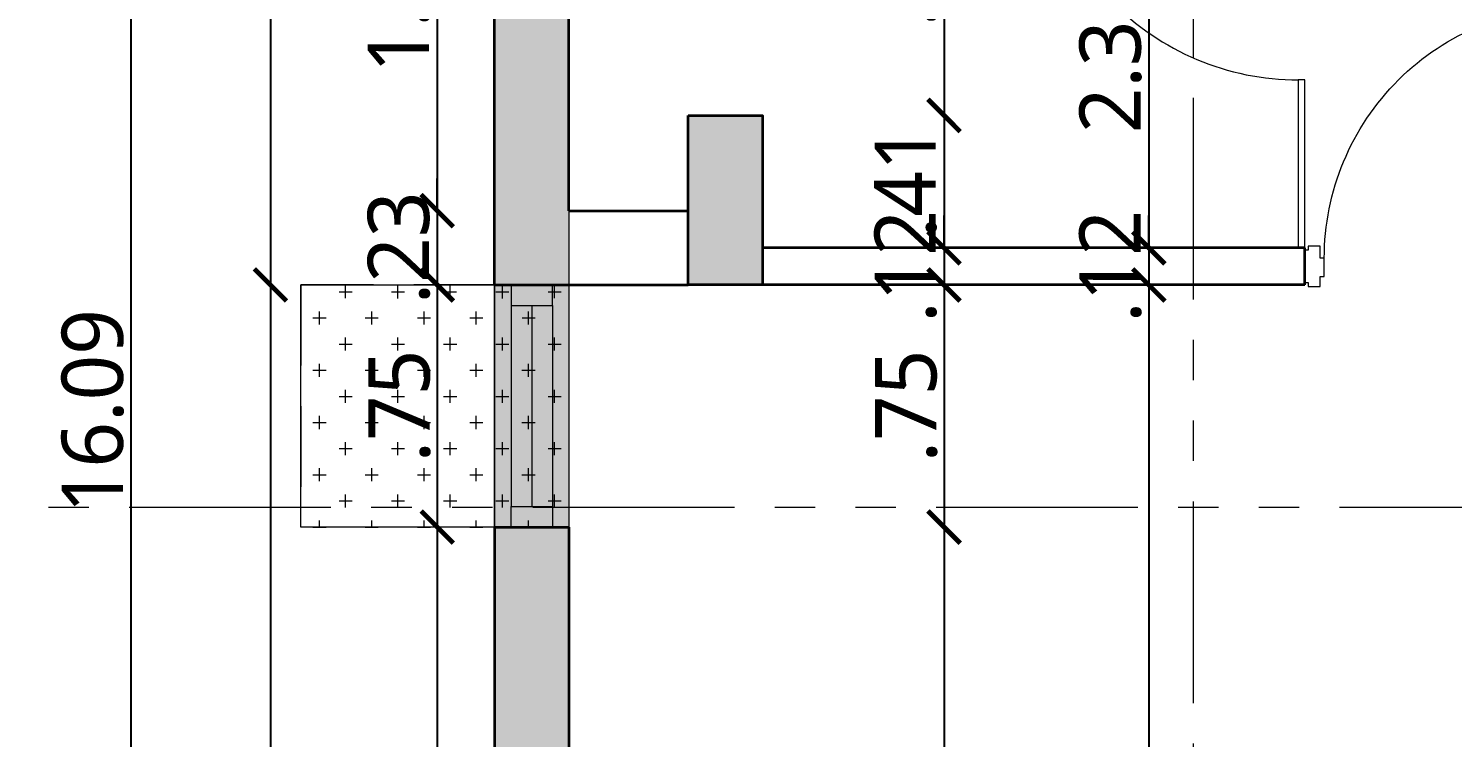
# Model space of a CAD drawing. Extents: x 2450 to 2649, y -7 to 131.
# Drawn here: x 2453.138 to 2457.551, y 62.703 to 64.899 of the extents above; entities that cross this region are included whole.
import ezdxf

# ---------------------------------------------------------------- set-up
doc = ezdxf.new("R2010")
doc.units = 0
doc.header["$MEASUREMENT"] = 0
doc.header["$PDMODE"] = 34
doc.linetypes.add('HIDDEN', pattern=[0.375, 0.25, -0.125])
doc.linetypes.add('PHANTOM2', pattern=[1.25, 0.625, -0.125, 0.125, -0.125, 0.125, -0.125])
for name, color, linetype, lineweight in [('COLUMN', 5, 'Continuous', 35), ('DOOR-WINDOW', 35, 'Continuous', 13), ('DROP', 35, 'Continuous', 13), ('H-3', 185, 'Continuous', 0), ('SECTION LINE', 3, 'PHANTOM2', 5), ('WALL', 30, 'Continuous', 35), ('WINDOW-LINE', 25, 'Continuous', 9)]:
    doc.layers.add(name, color=color, linetype=linetype, lineweight=lineweight)
for name, color, linetype, lineweight, true_color in [('COULMN HATCH', 7, 'Continuous', 13, 0xadadad), ('HEATCH LINTELLVL', 7, 'Continuous', 9, 0xcb95cb), ('INTERIOR', 7, 'Continuous', 9, 0x878b6f), ('R.C.C PROJATION', 7, 'HIDDEN', 13, 0xa32900), ('WORKING DIM', 7, 'Continuous', 15, 0x292929)]:
    doc.layers.add(name, color=color, linetype=linetype, lineweight=lineweight, true_color=true_color)
doc.styles.get("Standard").update_dxf_attribs({"font": 'malgunsl.ttf'})
doc.dimstyles.new('R07', dxfattribs={"dimtxt": 0.19, "dimasz": 0.1, "dimexe": 0.18, "dimexo": 0.0625, "dimgap": 0.02, "dimtad": 1, "dimzin": 4, "dimdsep": 46, "dimtxsty": 'Standard', "dimblk": 'ARCHTICK', "dimcen": 0, "dimse1": 1, "dimse2": 1, "dimclrd": 256, "dimclre": 48, "dimclrt": 256, "dimadec": 0, "dimazin": 0, "dimtm": 1e-09, "dimtfac": 1, "dimtix": 1, "dimtmove": 1, "dimatfit": 3, "dimfxl": 0.18, "dimtolj": 1, "dimtzin": 0, "dimlwe": 15, "dimarcsym": 0})

# ---------------------------------------------------------------- blocks, each defined once
blk = doc.blocks.new('*U76')
at = {"layer": 'WINDOW-LINE'}
for p, q in [((175536.9, -38729.38), (175536.9, -38700.03)), ((175545.9, -38729.38), (175545.9, -38700.03))]:
    blk.add_line(p, q, dxfattribs=at)
at = {"layer": 'WINDOW-LINE', "color": 35, "true_color": 0x9d754d}
for p, q in [((175538.9, -38726.88), (175538.9, -38702.53)), ((175543.9, -38726.88), (175543.9, -38702.53))]:
    blk.add_line(p, q, dxfattribs=at)
at = {"layer": 'WINDOW-LINE', "color": 4, "true_color": 0x24ffff}
blk.add_line((175541.4, -38726.88), (175541.4, -38702.53), dxfattribs=at)
at = {"layer": 'WINDOW-LINE'}
for points in [[(175536.9, -38700.03), (175545.9, -38700.03), (175545.9, -38700.03), (175536.9, -38700.03)], [(175536.9, -38729.38), (175545.9, -38729.38), (175545.9, -38729.38), (175536.9, -38729.38)]]:
    blk.add_lwpolyline(points, close=True, dxfattribs=at)
at = {"layer": 'WINDOW-LINE', "color": 35, "true_color": 0x9d754d}
for points in [[(175538.9, -38700.03), (175543.9, -38700.03), (175543.9, -38702.53), (175538.9, -38702.53)], [(175538.9, -38729.38), (175543.9, -38729.38), (175543.9, -38726.88), (175538.9, -38726.88)]]:
    blk.add_lwpolyline(points, close=True, dxfattribs=at)
blk = doc.blocks.new('_ArchTick')
at = {"color": 0, "linetype": 'ByBlock', "const_width": 0.15}
blk.add_lwpolyline([(-0.5, -0.5), (0.5, 0.5)], dxfattribs=at)
blk = doc.blocks.new('*D3872')
at = {"layer": 'DEFPOINTS', "color": 0, "transparency": 16777216}
for p in [(2454.8128, 65.6796), (2454.4048, 64.3346), (2454.8128, 64.3346)]:
    blk.add_point(p, dxfattribs=at)
at = {"layer": 'WORKING DIM', "lineweight": -2, "transparency": 16777216}
blk.add_line((2454.4048, 65.6796), (2454.4048, 64.3346), dxfattribs=at)
at = {"layer": 'WORKING DIM', "lineweight": -2, "transparency": 16777216, "xscale": 0.1, "yscale": 0.1, "zscale": 0.1}
for p, rotation in [((2454.4048, 65.6796), 90), ((2454.4048, 64.3346), 270)]:
    blk.add_blockref('_ArchTick', p, dxfattribs=dict(at, rotation=rotation))
at = {"layer": 'WORKING DIM', "transparency": 16777216, "insert": (2454.286, 65.0071), "char_height": 0.19, "attachment_point": 5, "rotation": 90}
blk.add_mtext('\\A1;1.35', dxfattribs=at)
blk = doc.blocks.new('*D3873')
at = {"layer": 'DEFPOINTS', "color": 0, "transparency": 16777216}
for p in [(2454.8128, 64.3346), (2454.4048, 64.1046), (2454.8128, 64.1046)]:
    blk.add_point(p, dxfattribs=at)
at = {"layer": 'WORKING DIM', "lineweight": -2, "transparency": 16777216}
for p, q in [((2454.4048, 64.3346), (2454.4048, 64.4346)), ((2454.4048, 64.3346), (2454.4048, 64.1046)), ((2454.4048, 64.1046), (2454.4048, 64.0046))]:
    blk.add_line(p, q, dxfattribs=at)
at = {"layer": 'WORKING DIM', "lineweight": -2, "transparency": 16777216, "xscale": 0.1, "yscale": 0.1, "zscale": 0.1}
for p, rotation in [((2454.4048, 64.3346), 270), ((2454.4048, 64.1046), 90)]:
    blk.add_blockref('_ArchTick', p, dxfattribs=dict(at, rotation=rotation))
at = {"layer": 'WORKING DIM', "transparency": 16777216, "insert": (2454.2865, 64.2196), "char_height": 0.19, "attachment_point": 5, "rotation": 90}
blk.add_mtext('\\A1;.23', dxfattribs=at)
blk = doc.blocks.new('*D3874')
at = {"layer": 'DEFPOINTS', "color": 0, "transparency": 16777216}
for p in [(2454.8128, 64.1046), (2454.4048, 63.3546), (2455.1828, 63.3546)]:
    blk.add_point(p, dxfattribs=at)
at = {"layer": 'WORKING DIM', "lineweight": -2, "transparency": 16777216}
blk.add_line((2454.4048, 64.1046), (2454.4048, 63.3546), dxfattribs=at)
at = {"layer": 'WORKING DIM', "lineweight": -2, "transparency": 16777216, "xscale": 0.1, "yscale": 0.1, "zscale": 0.1}
for p, rotation in [((2454.4048, 64.1046), 90), ((2454.4048, 63.3546), 270)]:
    blk.add_blockref('_ArchTick', p, dxfattribs=dict(at, rotation=rotation))
at = {"layer": 'WORKING DIM', "transparency": 16777216, "insert": (2454.2882, 63.7296), "char_height": 0.19, "attachment_point": 5, "rotation": 90}
blk.add_mtext('\\A1;.75', dxfattribs=at)
blk = doc.blocks.new('*D3875')
at = {"layer": 'DEFPOINTS', "color": 0, "transparency": 16777216}
for p in [(2454.6978, 63.3546), (2454.4048, 59.8546), (2455.1828, 59.8546)]:
    blk.add_point(p, dxfattribs=at)
at = {"layer": 'WORKING DIM', "lineweight": -2, "transparency": 16777216}
blk.add_line((2454.4048, 63.3546), (2454.4048, 59.8546), dxfattribs=at)
at = {"layer": 'WORKING DIM', "lineweight": -2, "transparency": 16777216, "xscale": 0.1, "yscale": 0.1, "zscale": 0.1}
for p, rotation in [((2454.4048, 63.3546), 90), ((2454.4048, 59.8546), 270)]:
    blk.add_blockref('_ArchTick', p, dxfattribs=dict(at, rotation=rotation))
at = {"layer": 'WORKING DIM', "transparency": 16777216, "insert": (2454.2865, 61.6046), "char_height": 0.19, "attachment_point": 5, "rotation": 90}
blk.add_mtext('\\A1;3.50', dxfattribs=at)
blk = doc.blocks.new('*D3881')
at = {"layer": 'DEFPOINTS', "color": 0, "transparency": 16777216}
for p in [(2454.9403, 66.6796), (2453.888, 64.1046), (2454.9403, 64.1046)]:
    blk.add_point(p, dxfattribs=at)
at = {"layer": 'WORKING DIM', "lineweight": -2, "transparency": 16777216}
blk.add_line((2453.888, 66.6796), (2453.888, 64.1046), dxfattribs=at)
at = {"layer": 'WORKING DIM', "lineweight": -2, "transparency": 16777216, "xscale": 0.1, "yscale": 0.1, "zscale": 0.1}
for p, rotation in [((2453.888, 66.6796), 90), ((2453.888, 64.1046), 270)]:
    blk.add_blockref('_ArchTick', p, dxfattribs=dict(at, rotation=rotation))
at = {"layer": 'WORKING DIM', "transparency": 16777216, "insert": (2453.7697, 65.3921), "char_height": 0.19, "attachment_point": 5, "rotation": 90}
blk.add_mtext('\\A1;2.58', dxfattribs=at)
blk = doc.blocks.new('*D3882')
at = {"layer": 'DEFPOINTS', "color": 0, "transparency": 16777216}
for p in [(2454.9403, 64.1046), (2453.888, 59.6246), (2455.4828, 59.6246)]:
    blk.add_point(p, dxfattribs=at)
at = {"layer": 'WORKING DIM', "lineweight": -2, "transparency": 16777216}
blk.add_line((2453.888, 64.1046), (2453.888, 59.6246), dxfattribs=at)
at = {"layer": 'WORKING DIM', "lineweight": -2, "transparency": 16777216, "xscale": 0.1, "yscale": 0.1, "zscale": 0.1}
for p, rotation in [((2453.888, 64.1046), 90), ((2453.888, 59.6246), 270)]:
    blk.add_blockref('_ArchTick', p, dxfattribs=dict(at, rotation=rotation))
at = {"layer": 'WORKING DIM', "transparency": 16777216, "insert": (2453.7697, 61.8646), "char_height": 0.19, "attachment_point": 5, "rotation": 90}
blk.add_mtext('\\A1;4.48', dxfattribs=at)
blk = doc.blocks.new('*D3922')
at = {"layer": 'DEFPOINTS', "color": 0, "transparency": 16777216}
for p in [(2455.4952, 65.5296), (2455.4128, 64.6296), (2455.9751, 64.6296)]:
    blk.add_point(p, dxfattribs=at)
at = {"layer": 'WORKING DIM', "lineweight": -2, "transparency": 16777216}
blk.add_line((2455.9751, 65.5296), (2455.9751, 64.6296), dxfattribs=at)
at = {"layer": 'WORKING DIM', "lineweight": -2, "transparency": 16777216, "xscale": 0.1, "yscale": 0.1, "zscale": 0.1}
for p, rotation in [((2455.9751, 65.5296), 90), ((2455.9751, 64.6296), 270)]:
    blk.add_blockref('_ArchTick', p, dxfattribs=dict(at, rotation=rotation))
at = {"layer": 'WORKING DIM', "transparency": 16777216, "insert": (2455.8568, 65.0796), "char_height": 0.19, "attachment_point": 5, "rotation": 90}
blk.add_mtext('\\A1;.90', dxfattribs=at)
blk = doc.blocks.new('*D3923')
at = {"layer": 'DEFPOINTS', "color": 0, "transparency": 16777216}
for p in [(2455.4128, 64.6296), (2455.4128, 64.2196), (2455.9751, 64.2196)]:
    blk.add_point(p, dxfattribs=at)
at = {"layer": 'WORKING DIM', "lineweight": -2, "transparency": 16777216}
blk.add_line((2455.9751, 64.6296), (2455.9751, 64.2196), dxfattribs=at)
at = {"layer": 'WORKING DIM', "lineweight": -2, "transparency": 16777216, "xscale": 0.1, "yscale": 0.1, "zscale": 0.1}
for p, rotation in [((2455.9751, 64.6296), 90), ((2455.9751, 64.2196), 270)]:
    blk.add_blockref('_ArchTick', p, dxfattribs=dict(at, rotation=rotation))
at = {"layer": 'WORKING DIM', "transparency": 16777216, "insert": (2455.8566, 64.4246), "char_height": 0.19, "attachment_point": 5, "rotation": 90}
blk.add_mtext('\\A1;.41', dxfattribs=at)
blk = doc.blocks.new('*D3924')
at = {"layer": 'DEFPOINTS', "color": 0, "transparency": 16777216}
for p in [(2455.4128, 64.2196), (2455.4128, 64.1046), (2455.9751, 64.1046)]:
    blk.add_point(p, dxfattribs=at)
at = {"layer": 'WORKING DIM', "lineweight": -2, "transparency": 16777216}
for p, q in [((2455.9751, 64.2196), (2455.9751, 64.3196)), ((2455.9751, 64.2196), (2455.9751, 64.1046)), ((2455.9751, 64.1046), (2455.9751, 64.0046))]:
    blk.add_line(p, q, dxfattribs=at)
at = {"layer": 'WORKING DIM', "lineweight": -2, "transparency": 16777216, "xscale": 0.1, "yscale": 0.1, "zscale": 0.1}
for p, rotation in [((2455.9751, 64.2196), 270), ((2455.9751, 64.1046), 90)]:
    blk.add_blockref('_ArchTick', p, dxfattribs=dict(at, rotation=rotation))
at = {"layer": 'WORKING DIM', "transparency": 16777216, "insert": (2455.8566, 64.1621), "char_height": 0.19, "attachment_point": 5, "rotation": 90}
blk.add_mtext('\\A1;.12', dxfattribs=at)
blk = doc.blocks.new('*D3925')
at = {"layer": 'DEFPOINTS', "color": 0, "transparency": 16777216}
for p in [(2455.4128, 64.1046), (2455.4128, 63.3546), (2455.9751, 63.3546)]:
    blk.add_point(p, dxfattribs=at)
at = {"layer": 'WORKING DIM', "lineweight": -2, "transparency": 16777216}
blk.add_line((2455.9751, 64.1046), (2455.9751, 63.3546), dxfattribs=at)
at = {"layer": 'WORKING DIM', "lineweight": -2, "transparency": 16777216, "xscale": 0.1, "yscale": 0.1, "zscale": 0.1}
for p, rotation in [((2455.9751, 64.1046), 90), ((2455.9751, 63.3546), 270)]:
    blk.add_blockref('_ArchTick', p, dxfattribs=dict(at, rotation=rotation))
at = {"layer": 'WORKING DIM', "transparency": 16777216, "insert": (2455.8585, 63.7296), "char_height": 0.19, "attachment_point": 5, "rotation": 90}
blk.add_mtext('\\A1;.75', dxfattribs=at)
blk = doc.blocks.new('*D3926')
at = {"layer": 'DEFPOINTS', "color": 0, "transparency": 16777216}
for p in [(2455.4128, 63.3546), (2455.5978, 59.8546), (2455.9751, 59.8546)]:
    blk.add_point(p, dxfattribs=at)
at = {"layer": 'WORKING DIM', "lineweight": -2, "transparency": 16777216}
blk.add_line((2455.9751, 63.3546), (2455.9751, 59.8546), dxfattribs=at)
at = {"layer": 'WORKING DIM', "lineweight": -2, "transparency": 16777216, "xscale": 0.1, "yscale": 0.1, "zscale": 0.1}
for p, rotation in [((2455.9751, 63.3546), 90), ((2455.9751, 59.8546), 270)]:
    blk.add_blockref('_ArchTick', p, dxfattribs=dict(at, rotation=rotation))
at = {"layer": 'WORKING DIM', "transparency": 16777216, "insert": (2455.8568, 61.6046), "char_height": 0.19, "attachment_point": 5, "rotation": 90}
blk.add_mtext('\\A1;3.50', dxfattribs=at)
blk = doc.blocks.new('*D3929')
at = {"layer": 'DEFPOINTS', "color": 0, "transparency": 16777216}
for p in [(2457.4203, 66.5646), (2456.6097, 64.2196), (2457.0928, 64.2196)]:
    blk.add_point(p, dxfattribs=at)
at = {"layer": 'WORKING DIM', "lineweight": -2, "transparency": 16777216}
blk.add_line((2456.6097, 66.5646), (2456.6097, 64.2196), dxfattribs=at)
at = {"layer": 'WORKING DIM', "lineweight": -2, "transparency": 16777216, "xscale": 0.1, "yscale": 0.1, "zscale": 0.1}
for p, rotation in [((2456.6097, 66.5646), 90), ((2456.6097, 64.2196), 270)]:
    blk.add_blockref('_ArchTick', p, dxfattribs=dict(at, rotation=rotation))
at = {"layer": 'WORKING DIM', "transparency": 16777216, "insert": (2456.4914, 64.8198), "char_height": 0.19, "attachment_point": 5, "rotation": 90}
blk.add_mtext('\\A1;2.35', dxfattribs=at)
blk = doc.blocks.new('*D3933')
at = {"layer": 'DEFPOINTS', "color": 0, "transparency": 16777216}
for p in [(2456.2528, 64.2196), (2456.2528, 64.1046), (2456.6097, 64.1046)]:
    blk.add_point(p, dxfattribs=at)
at = {"layer": 'WORKING DIM', "lineweight": -2, "transparency": 16777216}
for p, q in [((2456.6097, 64.2196), (2456.6097, 64.3196)), ((2456.6097, 64.2196), (2456.6097, 64.1046)), ((2456.6097, 64.1046), (2456.6097, 64.0046))]:
    blk.add_line(p, q, dxfattribs=at)
at = {"layer": 'WORKING DIM', "lineweight": -2, "transparency": 16777216, "xscale": 0.1, "yscale": 0.1, "zscale": 0.1}
for p, rotation in [((2456.6097, 64.2196), 270), ((2456.6097, 64.1046), 90)]:
    blk.add_blockref('_ArchTick', p, dxfattribs=dict(at, rotation=rotation))
at = {"layer": 'WORKING DIM', "transparency": 16777216, "insert": (2456.4912, 64.1621), "char_height": 0.19, "attachment_point": 5, "rotation": 90}
blk.add_mtext('\\A1;.12', dxfattribs=at)
blk = doc.blocks.new('*D3934')
at = {"layer": 'DEFPOINTS', "color": 0, "transparency": 16777216}
for p in [(2456.2528, 64.1046), (2456.2528, 59.8546), (2456.6097, 59.8546)]:
    blk.add_point(p, dxfattribs=at)
at = {"layer": 'WORKING DIM', "lineweight": -2, "transparency": 16777216}
blk.add_line((2456.6097, 64.1046), (2456.6097, 59.8546), dxfattribs=at)
at = {"layer": 'WORKING DIM', "lineweight": -2, "transparency": 16777216, "xscale": 0.1, "yscale": 0.1, "zscale": 0.1}
for p, rotation in [((2456.6097, 64.1046), 90), ((2456.6097, 59.8546), 270)]:
    blk.add_blockref('_ArchTick', p, dxfattribs=dict(at, rotation=rotation))
at = {"layer": 'WORKING DIM', "transparency": 16777216, "insert": (2456.4915, 61.9796), "char_height": 0.19, "attachment_point": 5, "rotation": 90}
blk.add_mtext('\\A1;4.25', dxfattribs=at)
blk = doc.blocks.new('*D4107')
at = {"layer": 'DEFPOINTS', "color": 0, "transparency": 16777216}
for p in [(2453.4568, 71.7576), (2455.1828, 71.7576), (2454.5828, 55.6696)]:
    blk.add_point(p, dxfattribs=at)
at = {"layer": 'WORKING DIM', "lineweight": -2, "transparency": 16777216}
blk.add_line((2453.4568, 55.6696), (2453.4568, 71.7576), dxfattribs=at)
at = {"layer": 'WORKING DIM', "lineweight": -2, "transparency": 16777216, "xscale": 0.1, "yscale": 0.1, "zscale": 0.1}
for p, rotation in [((2453.4568, 71.7576), 90), ((2453.4568, 55.6696), 270)]:
    blk.add_blockref('_ArchTick', p, dxfattribs=dict(at, rotation=rotation))
at = {"layer": 'WORKING DIM', "transparency": 16777216, "insert": (2453.338, 63.7136), "char_height": 0.19, "attachment_point": 5, "rotation": 90}
blk.add_mtext('\\A1;16.09', dxfattribs=at)
blk = doc.blocks.new('*U14')
at = {"layer": 'DOOR-WINDOW'}
for points in [[(0.0492, 0.804), (0.0492, 0.0263), (0.0605, 0.0263), (0.0605, 0.804), (0.0492, 0.804)], [(0, 0.05), (0, -0.05), (0.0105, -0.05), (0.0105, -0.0625), (0.048, -0.0625), (0.048, -0.0313), (0.0605, -0.0313), (0.0605, 0.025), (0.048, 0.025), (0.048, 0.0625), (0.0105, 0.0625), (0.0105, 0.05)], [(0.9, 0.05), (0.9, -0.05), (0.8895, -0.05), (0.8895, -0.0625), (0.852, -0.0625), (0.852, -0.0313), (0.8395, -0.0313), (0.8395, 0.025), (0.852, 0.025), (0.852, 0.0625), (0.8895, 0.0625), (0.8895, 0.05)]]:
    blk.add_lwpolyline(points, close=True, dxfattribs=at)
blk.add_arc((0.0605, 0.025), 0.779, 360, 90.3667, dxfattribs=at)

msp = doc.modelspace()

# ---------------------------------------------------------------- hatches: boundary and pattern name
at = {"layer": 'COULMN HATCH', "ltscale": 0.001}
h = msp.add_hatch(color=256, dxfattribs=at)
h.dxf.hatch_style = 1
h.paths.add_polyline_path([(2468.0201, 70.9396), (2468.0201, 70.4896), (2468.2501, 70.4896), (2468.2501, 70.9396)])
h.paths.add_polyline_path([(2473.0501, 70.1946), (2472.8201, 70.1946), (2472.8201, 70.7196), (2473.0501, 70.7196)])
h.paths.add_polyline_path([(2463.5601, 70.7196), (2463.5601, 70.4896), (2463.0351, 70.4896), (2463.0351, 70.7196)])
h.paths.add_polyline_path([(2460.5928, 71.1596), (2460.8228, 71.1596), (2460.8228, 70.6346), (2460.5928, 70.6346)])
h.paths.add_polyline_path([(2455.1828, 71.4546), (2455.4128, 71.4546), (2455.4128, 70.9296), (2455.1828, 70.9296)])
h.paths.add_polyline_path([(2472.8201, 67.0496), (2473.0501, 67.0496), (2473.0501, 66.4496), (2472.8201, 66.4496)])
h.paths.add_polyline_path([(2467.7201, 66.4496), (2467.7201, 66.6796), (2468.4701, 66.6796), (2468.4701, 66.4496)])
h.paths.add_polyline_path([(2463.1501, 66.4496), (2462.9201, 66.4496), (2462.9201, 67.1996), (2463.1501, 67.1996)])
h.paths.add_polyline_path([(2460.8228, 66.4496), (2460.5928, 66.4496), (2460.5928, 67.1996), (2460.8228, 67.1996)])
h.paths.add_polyline_path([(2455.1828, 66.6796), (2455.4128, 66.6796), (2455.4128, 66.0796), (2455.1828, 66.0796)])
h.paths.add_polyline_path([(2460.8228, 63.8046), (2460.5928, 63.8046), (2460.5928, 64.5546), (2460.8228, 64.5546)])
h.paths.add_polyline_path([(2455.1828, 64.6296), (2455.4128, 64.6296), (2455.4128, 64.1046), (2455.1828, 64.1046)])
h.paths.add_polyline_path([(2460.5928, 60.2246), (2460.8228, 60.2246), (2460.8228, 59.6246), (2460.5928, 59.6246)])
h.paths.add_polyline_path([(2455.7828, 59.8546), (2455.7828, 59.6246), (2455.1828, 59.6246), (2455.1828, 59.8546)])
h.paths.add_polyline_path([(2470.1301, 61.0796), (2470.1301, 60.8496), (2469.5301, 60.8496), (2469.5301, 61.0796)])
h.paths.add_polyline_path([(2465.2201, 61.0796), (2465.2201, 60.8496), (2464.4701, 60.8496), (2464.4701, 61.0796)])
h.paths.add_polyline_path([(2472.8201, 61.0796), (2473.0501, 61.0796), (2473.0501, 60.5546), (2472.8201, 60.5546)])
h.paths.add_polyline_path([(2469.9001, 56.4996), (2470.1301, 56.4996), (2470.1301, 56.2696), (2469.9001, 56.2696)])
h.paths.add_polyline_path([(2464.4701, 56.8696), (2464.7001, 56.8696), (2464.7001, 56.2696), (2464.4701, 56.2696)])
at = {"layer": 'DROP', "true_color": 0xf8f6b0}
h = msp.add_hatch(color=51, dxfattribs=at)
h.dxf.hatch_style = 1
h.paths.add_polyline_path([(2454.5828, 55.8996), (2454.5828, 70.9276), (2454.8128, 70.9276), (2454.8128, 55.8996)])
at = {"layer": 'HEATCH LINTELLVL', "ltscale": 10}
h = msp.add_hatch(dxfattribs=at)
h.set_pattern_fill('CROSS', color=256, scale=0.323835)
h.set_pattern_definition([(0, (0, 170.543964), (0.080958689, 0.080958689), [0.0404793445, -0.1214380335]), (90, (0.02024, 170.523725), (-0.080958689, 0.080958689), [0.0404793445, -0.1214380335])])
h.paths.add_polyline_path([(2453.9828, 64.1046), (2454.8128, 64.1046), (2454.8128, 63.3546), (2453.9828, 63.3546)])

# ---------------------------------------------------------------- linework, layer by layer
at = {"layer": 'COLUMN'}
msp.add_lwpolyline([(2455.1828, 64.6296), (2455.4128, 64.6296), (2455.4128, 64.1046), (2455.1828, 64.1046)], close=True, dxfattribs=at)
at = {"layer": 'DROP'}
msp.add_lwpolyline([(2454.5828, 55.8996), (2454.5828, 70.9276), (2454.8128, 70.9276), (2454.8128, 55.8996)], close=True, dxfattribs=at)
at = {"layer": 'H-3', "ltscale": 50}
msp.add_lwpolyline([(2453.9828, 64.1046), (2454.8128, 64.1046), (2454.8128, 63.3546), (2453.9828, 63.3546)], close=True, dxfattribs=at)
at = {"layer": 'INTERIOR', "color": 4}
msp.add_lwpolyline([(2457.0728, 64.2196), (2457.0928, 64.2196), (2457.0928, 64.7396), (2457.0728, 64.7396)], close=True, dxfattribs=at)
msp.add_arc((2457.0728, 65.5496), 0.81, 178.5851, 270, dxfattribs=at)
at = {"layer": 'R.C.C PROJATION'}
for p, q in [((2454.5828, 64.1046), (2453.9828, 64.1046)), ((2453.9828, 64.1046), (2453.9828, 63.3546)), ((2454.5828, 63.3546), (2453.9828, 63.3546))]:
    msp.add_line(p, q, dxfattribs=at)
at = {"layer": 'SECTION LINE'}
for points in [[(2455.7254, 51.5593), (2456.7481, 51.5593), (2456.7481, 75.9985), (2455.7254, 75.9985)], [(2450.9507, 64.2896), (2450.9507, 63.4168), (2477.4606, 63.4168), (2477.4606, 64.2977)]]:
    msp.add_lwpolyline(points, dxfattribs=at)
at = {"layer": 'WALL'}
for p, q in [((2454.5828, 64.1046), (2454.5828, 66.6796)), ((2454.8128, 64.3346), (2454.8128, 65.9096)), ((2454.8128, 64.3346), (2455.1828, 64.3346)), ((2457.0928, 64.2196), (2455.4128, 64.2196)), ((2457.0928, 64.1046), (2457.0928, 64.2196)), ((2454.5828, 64.1046), (2455.1828, 64.1046)), ((2457.0928, 64.1046), (2455.1828, 64.1046)), ((2454.5828, 63.3546), (2454.5828, 59.6246)), ((2454.5828, 63.3546), (2454.8128, 63.3546)), ((2454.8128, 63.3546), (2454.8128, 59.8546))]:
    msp.add_line(p, q, dxfattribs=at)

# ---------------------------------------------------------------- block references
at = {"layer": 'DOOR-WINDOW', "xscale": 0.02555555555552771, "yscale": 0.02555555555552771, "zscale": 0.02555555555552771, "rotation": 180}
msp.add_blockref('*U76', (6940.7558, -925.6462), dxfattribs=at)
at = {"layer": 'WINDOW-LINE', "xscale": -1}
msp.add_blockref('*U14', (2457.9928, 64.1621), dxfattribs=at)

# ---------------------------------------------------------------- dimensions: what is measured, and where the dimension line sits
at = {"layer": 'WORKING DIM'}
for base, p1, p2, picture, middle in [((2453.4568, 71.7576), (2454.5828, 55.6696), (2455.1828, 71.7576), '*D4107', (2453.338, 63.7136)), ((2453.8879671013, 64.1046409111), (2454.9403431105, 66.6796409111), (2454.9403431105, 64.1046409111), '*D3881', (2453.7696734236, 65.3921409111)), ((2454.4047696818, 64.3346409111), (2454.8128431105, 65.6796409111), (2454.8128431105, 64.3346409111), '*D3872', (2454.2859593487, 65.0071409111)), ((2455.9751, 64.6296), (2455.4952, 65.5296), (2455.4128, 64.6296), '*D3922', (2455.8568, 65.0796)), ((2455.9751, 64.2196), (2455.4128, 64.6296), (2455.4128, 64.2196), '*D3923', (2455.8566, 64.4246)), ((2454.4048, 64.1046), (2454.8128, 64.3346), (2454.8128, 64.1046), '*D3873', (2454.2865, 64.2196)), ((2455.975082745, 64.1046409111), (2455.4128431105, 64.2196409111), (2455.4128431105, 64.1046409111), '*D3924', (2455.8565953215, 64.1621409111)), ((2456.6096980906, 64.1046409111), (2456.2528431105, 64.2196409111), (2456.2528431105, 64.1046409111), '*D3933', (2456.4912106671, 64.1621409111)), ((2453.888, 59.6246), (2454.9403, 64.1046), (2455.4828, 59.6246), '*D3882', (2453.7697, 61.8646)), ((2454.4048, 63.3546), (2454.8128, 64.1046), (2455.1828, 63.3546), '*D3874', (2454.2882, 63.7296)), ((2455.9751, 63.3546), (2455.4128, 64.1046), (2455.4128, 63.3546), '*D3925', (2455.8585, 63.7296)), ((2456.6097, 59.8546), (2456.2528, 64.1046), (2456.2528, 59.8546), '*D3934', (2456.4915, 61.9796)), ((2454.4048, 59.8546), (2454.6978, 63.3546), (2455.1828, 59.8546), '*D3875', (2454.2865, 61.6046)), ((2455.9751, 59.8546), (2455.4128, 63.3546), (2455.5978, 59.8546), '*D3926', (2455.8568, 61.6046))]:
    dim = msp.add_linear_dim(base=base, p1=p1, p2=p2, angle=90, dimstyle='R07', override={"dimpost": '\\X'}, dxfattribs=at)
    dim.commit()
    dim.dimension.update_dxf_attribs({"geometry": picture, "text_midpoint": middle})
dim = msp.add_linear_dim(base=(2456.6096980906, 64.2196409111), p1=(2457.4203431105, 66.5646409111), p2=(2457.0928431105, 64.2196409111), angle=90, dimstyle='R07', override={"dimpost": '\\X'}, dxfattribs=at)
dim.commit()
dim.dimension.update_dxf_attribs({"geometry": '*D3929', "text_midpoint": (2456.6096980906, 64.8198459412), "dimtype": 160})

doc.saveas('drawing.dxf')
